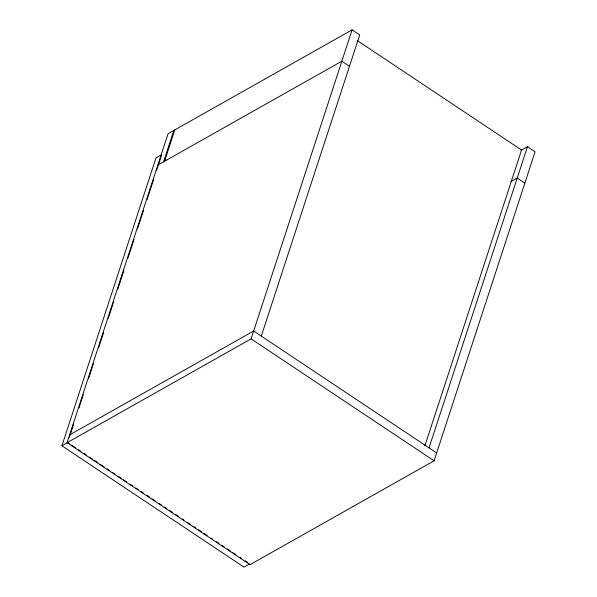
<?xml version="1.0" encoding="UTF-8"?>
<svg xmlns="http://www.w3.org/2000/svg" width="597" height="597" viewBox="0 0 597 597"><rect width="100%" height="100%" fill="white"/><g stroke="black" fill="none" stroke-linecap="round" stroke-linejoin="round"><path stroke-width="0.9" d="M249.777 563.904L244.024 567.15L61.909 445.795L156.026 157.832L161.78 154.586M520.994 150.362L527.472 146.705L535.091 151.787L434.094 460.802L250.061 564.643L67.073 442.705L168.078 133.691L352.103 29.85L359.73 34.932L261.292 336.104M69.394 437.228L73.737 423.937M78.953 407.99L83.296 394.699M88.513 378.752L93.43 363.692M98.647 347.738L103.572 332.678M108.199 318.5L113.706 301.664M117.758 289.261L123.84 270.657M127.892 258.247L133.974 239.643M137.452 229.009L143.534 210.405M147.011 199.771L153.668 179.391M156.563 170.533L161.488 155.474M163.578 161.794L173.824 130.452M164.563 161.242L174.817 129.892M67.073 442.705L251.106 338.857L352.103 29.85M424.855 445.907L521.554 150.048L357.678 40.842M429.027 447.884L527.472 146.705M165.444 158.556L164.459 159.108L165.981 160.123M157.832 165.041L341.857 61.2L349.484 66.282M510.733 181.719L517.218 178.055L524.845 183.137M69.64 434.87L253.665 331.022L436.653 452.959M61.909 445.795L67.655 442.549L69.207 443.578M251.106 338.857L434.094 460.802M71.536 445.131L75.409 447.713M78.505 449.78L80.834 451.325M83.931 453.392L86.259 454.944M89.356 457.003L92.46 459.071M94.781 460.623L97.878 462.69M100.206 464.235L104.079 466.817M107.184 468.884L109.505 470.436M112.609 472.496L114.93 474.048M118.027 476.115L121.131 478.182M123.452 479.727L126.557 481.794M130.43 484.376L132.758 485.928M135.855 487.995L138.183 489.54M141.28 491.607L143.601 493.159M146.705 495.219L149.802 497.286M152.131 498.838L155.227 500.905M159.1 503.487L161.429 505.032M164.526 507.099L166.854 508.651M169.951 510.711L172.279 512.263M175.376 514.33L178.481 516.398M182.354 518.98L183.906 520.009M187.779 522.591L190.1 524.144M193.204 526.203L195.525 527.755M198.629 529.823L201.726 531.89M204.055 533.434L207.152 535.502M211.025 538.084L212.577 539.113M216.45 541.695L218.778 543.248M221.875 545.315L224.203 546.859M227.3 548.927L230.397 550.994M232.726 552.546L235.822 554.613M239.703 557.195L241.248 558.225M245.121 560.807L247.449 562.359"/></g></svg>
